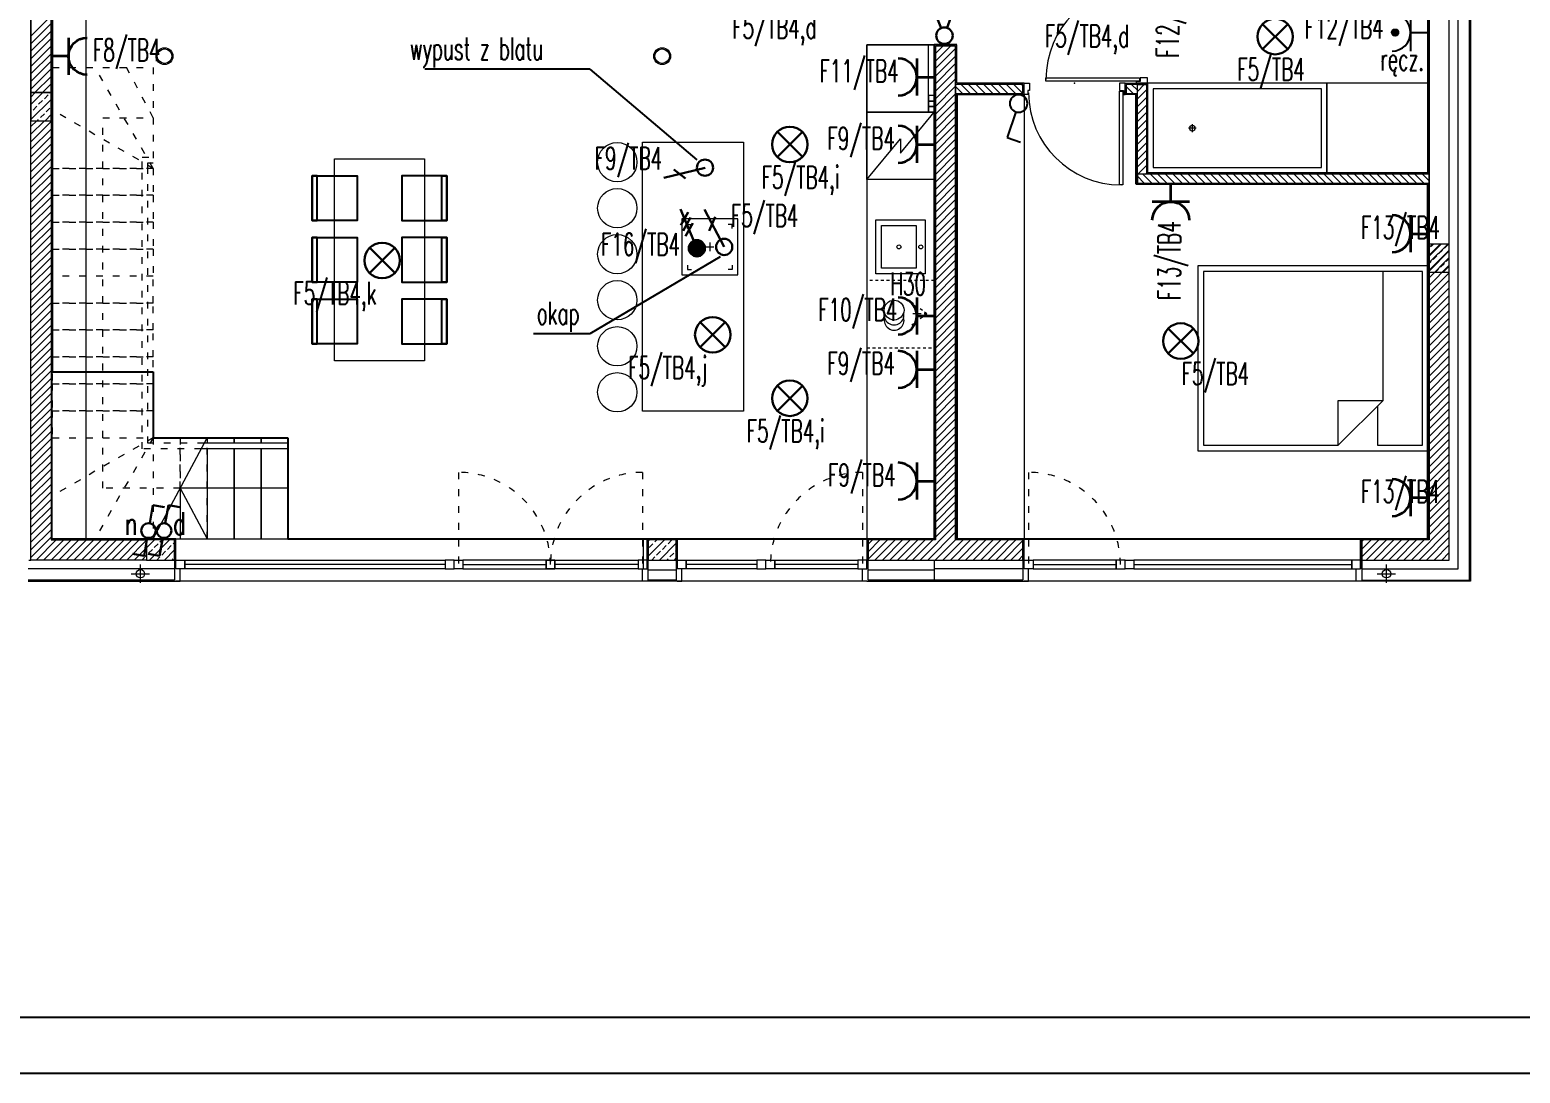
# Model space of a CAD drawing. Header units: millimetres. Extents: x 1780 to 154263, y -7240 to 17216.
# Drawn here: x 120252 to 121580, y 2437 to 3367 of the extents above; entities that cross this region are included whole.
import ezdxf

# ---------------------------------------------------------------- set-up
doc = ezdxf.new("R2010")
doc.units = ezdxf.units.MM
doc.linetypes.add('0.5_0.5', pattern=[1, 0.5, -0.5])
doc.linetypes.add('ACAD_ISO03W100', pattern=[30, 12, -18])
for name, color, linetype, lineweight in [('2d_SX_aranżacja drukowana', 200, 'Continuous', 5), ('2d_SX_aranżacja niedrukowana', 191, 'Continuous', 5), ('2d_SX_gruba przekroje', 90, 'Continuous', 20), ('2d_SX_instalacje - kanalizacja opadowa', 130, 'Continuous', 5), ('2d_SX_oznaczenia', 40, 'Continuous', 0), ('2d_SX_stolarka drzwiowa', 211, 'Continuous', 5), ('2d_SX_stolarka okienna', 5, 'Continuous', 5), ('2d_SX_stolarka okznaczenia', 251, 'Continuous', 5), ('2d_SX_szraf', 251, 'Continuous', 0), ('2d_SX_warstwy', 181, 'Continuous', 9), ('2d_SX_widok', 10, 'Continuous', 9)]:
    doc.layers.add(name, color=color, linetype=linetype, lineweight=lineweight)
doc.layers.add('2d_SX_powierzchnia', color=251, linetype='Continuous', plot=False)
for name, color, linetype in [('2d_SX_rewizja 18 września', 210, 'Continuous'), ('60 instalacje elektryka', 10, 'Continuous'), ('BA-widok', 1, 'Continuous')]:
    doc.layers.add(name, color=color, linetype=linetype)
doc.styles.add('OPIS', font='simplex.shx', dxfattribs={"width": 0.7, "height": 4})
doc.linetypes.add('ZIGZAG', pattern='A,0.00254,-5.08,[131,ltypeshp.shx,S=5.08,R=0,X=-5.08,Y=0],-10.16,[131,ltypeshp.shx,S=5.08,R=180,X=5.08,Y=0],-5.08', length=20.32254)

# ---------------------------------------------------------------- blocks, each defined once
blk = doc.blocks.new('PDKLD B1')
at = {"layer": '2d_SX_szraf'}
h = blk.add_hatch(dxfattribs=at)
h.set_pattern_fill('ANSI31', color=8, scale=1.5, angle=90, style=0)
h.set_pattern_definition([(135, (119705.319, -26279.7644), (-3.367596, -3.367596), [])])
h.paths.add_polyline_path([(113503.7, -12986.5), (113503.7, -12978.5), (113443.7, -12978.5), (113443.7, -12986.5)])
h = blk.add_hatch(dxfattribs=at)
h.set_pattern_fill('ANSI31', color=8, scale=1.5, angle=90, style=0)
h.set_pattern_definition([(135, (119857.319, -26279.7644), (-3.367596, -3.367596), [])])
h.paths.add_polyline_path([(113605.7, -12986.5), (113605.7, -12978.5), (113595.7, -12978.5), (113595.7, -12986.5)])
h = blk.add_hatch(dxfattribs=at)
h.set_pattern_fill('ANSI31', color=8, scale=1.5, angle=360, style=0)
h.set_pattern_definition([(45, (4094.675, -11066.748), (-3.36759605, 3.36759605), [])])
h.paths.add_polyline_path([(113605.7, -12978.5), (113613.7, -12978.5), (113613.7, -13058.5), (113605.7, -13058.5)])
h = blk.add_hatch(dxfattribs=at)
h.set_pattern_fill('ANSI31', color=8, scale=1.5, angle=90, style=0)
h.set_pattern_definition([(135, (119867.319, -26359.7644), (-3.367596, -3.367596), [])])
h.paths.add_polyline_path([(113865.7, -13066.5), (113865.7, -13058.5), (113605.7, -13058.5), (113605.7, -13066.5)])
at = {"color": 8}
for points in [[(112870.3, -13059.8), (112910.3, -13059.8), (112910.3, -13099.8), (112870.3, -13099.8)], [(112870.3, -13099.8), (112874.7, -13099.8), (112874.7, -13059.8), (112870.3, -13059.8), (112870.3, -13059.8)], [(112990.3, -13059.8), (112950.3, -13059.8), (112950.3, -13099.8), (112990.3, -13099.8)], [(112990.3, -13099.8), (112985.8, -13099.8), (112985.8, -13059.8), (112990.3, -13059.8), (112990.3, -13059.8)], [(112870.3, -13114.8), (112910.3, -13114.8), (112910.3, -13154.8), (112870.3, -13154.8)], [(112870.3, -13154.8), (112874.7, -13154.8), (112874.7, -13114.8), (112870.3, -13114.8), (112870.3, -13114.8)], [(112990.3, -13114.8), (112950.3, -13114.8), (112950.3, -13154.8), (112990.3, -13154.8)], [(112990.3, -13154.8), (112985.8, -13154.8), (112985.8, -13114.8), (112990.3, -13114.8), (112990.3, -13114.8)], [(112870.3, -13169.8), (112910.3, -13169.8), (112910.3, -13209.8), (112870.3, -13209.8)], [(112870.3, -13209.8), (112874.7, -13209.8), (112874.7, -13169.8), (112870.3, -13169.8), (112870.3, -13169.8)], [(112990.3, -13169.8), (112950.3, -13169.8), (112950.3, -13209.8), (112990.3, -13209.8)], [(112990.3, -13209.8), (112985.8, -13209.8), (112985.8, -13169.8), (112990.3, -13169.8), (112990.3, -13169.8)]]:
    blk.add_lwpolyline(points, close=True, dxfattribs=at)
at = {"layer": '2d_SX_aranżacja drukowana', "color": 8}
for p, q in [((113424.7, -12943.3), (113364.7, -12943.3)), ((113364.7, -12943.3), (113364.7, -13383.3)), ((113424.7, -13383.3), (113424.7, -12943.3)), ((113864.7, -12977.5), (113774.7, -12977.5)), ((113774.7, -12977.5), (113774.7, -13057.5)), ((113864.7, -13057.5), (113864.7, -12977.5)), ((113164.7, -13269.8), (113164.7, -13029.8)), ((113164.7, -13029.8), (113254.7, -13029.8)), ((113254.7, -13029.8), (113254.7, -13269.8)), ((113774.7, -13057.5), (113864.7, -13057.5)), ((113254.7, -13269.8), (113164.7, -13269.8)), ((113364.7, -13383.3), (113424.7, -13383.3))]:
    blk.add_line(p, q, dxfattribs=at)
at = {"layer": '2d_SX_aranżacja drukowana', "color": 8, "ltscale": 5}
for points in [[(113364.7, -13003.3), (113364.7, -12943.3), (113424.7, -12943.3), (113424.7, -13003.3)], [(113424.7, -12993.3), (113424.7, -12988.3), (113419.7, -12988.3), (113419.7, -12993.3)], [(113424.7, -12998.3), (113424.7, -12993.3), (113419.7, -12993.3), (113419.7, -12998.3)], [(113424.7, -13003.3), (113424.7, -12998.3), (113419.7, -12998.3), (113419.7, -13003.3)]]:
    blk.add_lwpolyline(points, close=True, dxfattribs=at)
blk.add_lwpolyline([(113424.7, -13003.3), (113419.7, -13003.3), (113419.7, -12943.3)], dxfattribs=at)
at = {"layer": '2d_SX_aranżacja drukowana', "color": 8}
for points in [[(113614.7, -12977.5), (113614.7, -13057.5), (113774.7, -13057.5), (113774.7, -12977.5)], [(113619.7, -12982.5), (113619.7, -13052.5), (113769.7, -13052.5), (113769.7, -12982.5)], [(113364.7, -13003.3), (113424.7, -13003.3), (113424.7, -13063.3), (113364.7, -13063.3)], [(113249.7, -13098.3), (113199.7, -13098.3), (113199.7, -13148.3), (113249.7, -13148.3)], [(113372.7, -13147.3), (113372.7, -13099.3), (113416.7, -13099.3), (113416.7, -13147.3)], [(113377.7, -13142.3), (113377.7, -13104.3), (113408.7, -13104.3), (113408.7, -13142.3)]]:
    blk.add_lwpolyline(points, close=True, dxfattribs=at)
for points in [[(113364.7, -13063.3), (113394.7, -13026.9), (113394.7, -13039.7), (113424.7, -13003.3)], [(113654.7, -13021), (113654.7, -13014)], [(113658.2, -13017.5), (113651.2, -13017.5)], [(113204.7, -13107), (113204.7, -13103.3), (113208.4, -13103.3)], [(113244.7, -13107), (113244.7, -13103.3), (113241, -13103.3)], [(113224.7, -13119.5), (113224.7, -13123.3), (113228.4, -13123.3)], [(113221, -13123.3), (113224.7, -13123.3), (113224.7, -13127)], [(113204.7, -13139.5), (113204.7, -13143.3), (113208.4, -13143.3)], [(113244.7, -13139.5), (113244.7, -13143.3), (113241, -13143.3)]]:
    blk.add_lwpolyline(points, dxfattribs=at)
at = {"layer": '2d_SX_aranżacja drukowana', "color": 8, "linetype": '0.5_0.5', "ltscale": 5}
blk.add_lwpolyline([(113424.7, -13213.3), (113424.7, -13153.3), (113364.7, -13153.3), (113364.7, -13213.3)], close=True, dxfattribs=at)
for points in [[(113418.1, -13182.9), (113404.6, -13172.8)], [(113418.1, -13182.9), (113403.2, -13182.9)], [(113418.1, -13182.9), (113404.6, -13193.1)]]:
    blk.add_lwpolyline(points, dxfattribs=at)
at = {"layer": '2d_SX_aranżacja drukowana', "color": 8}
for centre, radius in [((113654.7, -13017.5), 2.5), ((113393.2, -13123.3), 1.75), ((113412.7, -13123.3), 1.75), ((113388.9, -13179.6), 8.84)]:
    blk.add_circle(centre, radius, dxfattribs=at)
for centre, start, end in [((113388.9, -13183.9), 166.0444, 13.9556), ((113388.9, -13188.6), 164.4546, 15.5454)]:
    blk.add_arc(centre, 8.84, start, end, dxfattribs=at)
at = {"layer": '2d_SX_aranżacja niedrukowana', "color": 8}
for p, q in [((112668.7, -12633.3), (112668.7, -13383.3)), ((113444.7, -12987.5), (113504.7, -12987.5)), ((113444.7, -13383.3), (113444.7, -12987.5)), ((113504.7, -12987.5), (113504.7, -13383.3)), ((112890.3, -13224.8), (112890.3, -13044.8)), ((112890.3, -13044.8), (112970.3, -13044.8)), ((112970.3, -13044.8), (112970.3, -13224.8)), ((112970.3, -13224.8), (112890.3, -13224.8)), ((113504.7, -13383.3), (113444.7, -13383.3))]:
    blk.add_line(p, q, dxfattribs=at)
at = {"layer": '2d_SX_aranżacja niedrukowana', "color": 8, "linetype": 'ACAD_ISO03W100', "ltscale": 0.5}
for p, q in [((113164.7, -13029.8), (113194.7, -13029.8)), ((113164.7, -13269.8), (113164.7, -13029.8)), ((113194.7, -13269.8), (113164.7, -13269.8))]:
    blk.add_line(p, q, dxfattribs=at)
at = {"layer": '2d_SX_aranżacja niedrukowana', "color": 8}
blk.add_lwpolyline([(113659.7, -13140.1), (113659.7, -13305.1), (113864.7, -13305.1), (113864.7, -13140.1)], close=True, dxfattribs=at)
for points in [[(113824.7, -13145.1), (113664.7, -13145.1), (113664.7, -13300.1), (113784.7, -13300.1)], [(113819.7, -13265.1), (113819.7, -13300.1), (113859.7, -13300.1), (113859.7, -13145.1), (113824.7, -13145.1)], [(113824.7, -13260.1), (113824.7, -13145.1)], [(113784.7, -13300.1), (113824.7, -13260.1)], [(113784.7, -13300.1), (113784.7, -13260.1), (113824.7, -13260.1)]]:
    blk.add_lwpolyline(points, dxfattribs=at)
for centre in [(113142.2, -13047.8), (113142.2, -13088.8), (113142.2, -13088.8), (113142.2, -13129.8), (113142.2, -13170.8), (113142.2, -13211.8), (113142.2, -13252.8)]:
    blk.add_circle(centre, 17.5, dxfattribs=at)
at = {"layer": '2d_SX_gruba przekroje', "color": 8}
for p, q in [((113902.7, -12575.3), (113902.7, -13421.3)), ((112638.7, -13383.3), (112638.7, -12632.3)), ((113864.7, -13057.5), (113864.7, -12843.3)), ((113444.7, -12943.3), (113424.7, -12943.3)), ((113424.7, -12943.3), (113424.7, -13383.3)), ((113444.7, -12977.5), (113444.7, -12943.3)), ((113504.7, -12977.5), (113444.7, -12977.5)), ((113444.7, -12987.5), (113504.7, -12987.5)), ((113444.7, -13383.3), (113444.7, -12987.5)), ((113504.7, -12987.5), (113504.7, -12977.5)), ((113594.7, -12987.5), (113594.7, -12977.5)), ((113594.7, -12977.5), (113604.7, -12977.5)), ((113604.7, -12987.5), (113594.7, -12987.5)), ((113614.7, -12977.5), (113604.7, -12977.5)), ((113604.7, -12987.5), (113604.7, -13057.5)), ((113614.7, -13057.5), (113614.7, -12977.5)), ((113604.7, -13057.5), (113604.7, -13067.5)), ((113604.7, -13067.5), (113864.7, -13067.5)), ((113864.7, -13057.5), (113614.7, -13057.5)), ((113864.7, -13383.3), (113864.7, -13067.5)), ((112748.7, -13383.3), (112638.7, -13383.3)), ((112748.7, -13383.3), (112748.7, -13383.3)), ((113168.7, -13410.3), (113168.7, -13383.3)), ((113168.7, -13383.3), (113195.7, -13383.3)), ((113195.7, -13383.3), (113195.7, -13410.3)), ((113424.7, -13383.3), (113364.7, -13383.3)), ((113364.7, -13383.3), (113364.7, -13383.3)), ((113504.7, -13383.3), (113444.7, -13383.3)), ((113504.7, -13383.3), (113504.7, -13383.3)), ((113804.7, -13410.3), (113804.7, -13383.3)), ((113804.7, -13383.3), (113864.7, -13383.3)), ((112752.7, -13410.3), (112748.7, -13410.3)), ((112752.7, -13421.3), (112752.7, -13410.3)), ((113164.7, -13421.3), (113164.7, -13410.3)), ((113164.7, -13410.3), (113168.7, -13410.3)), ((113199.7, -13410.3), (113195.7, -13410.3)), ((113199.7, -13421.3), (113199.7, -13410.3)), ((113360.7, -13421.3), (113360.7, -13410.3)), ((113360.7, -13410.3), (113364.7, -13410.3)), ((113508.7, -13410.3), (113504.7, -13410.3)), ((113508.7, -13421.3), (113508.7, -13410.3)), ((113800.7, -13421.3), (113800.7, -13410.3)), ((113800.7, -13410.3), (113804.7, -13410.3)), ((112617.2, -13421.3), (112748.7, -13421.3)), ((112748.7, -13421.3), (112752.7, -13421.3)), ((113168.7, -13421.3), (113164.7, -13421.3)), ((113195.7, -13421.3), (113168.7, -13421.3)), ((113195.7, -13421.3), (113199.7, -13421.3)), ((113364.7, -13421.3), (113360.7, -13421.3)), ((113364.7, -13421.3), (113504.7, -13421.3)), ((113504.7, -13421.3), (113508.7, -13421.3)), ((113804.7, -13421.3), (113800.7, -13421.3)), ((113902.7, -13421.3), (113804.7, -13421.3))]:
    blk.add_line(p, q, dxfattribs=at)
for centre, radius in [((112738.7, -12953.3), 7.5), ((112738.7, -12953.3), 6.5), ((113182.2, -12953.3), 7.5), ((113182.2, -12953.3), 6.5)]:
    blk.add_circle(centre, radius, dxfattribs=at)
at = {"layer": '2d_SX_instalacje - kanalizacja opadowa', "color": 8}
for points in [[(112709, -13414.5), (112725.3, -13414.5)], [(112717.2, -13422.7), (112717.2, -13406.3)], [(113819.5, -13414.5), (113835.8, -13414.5)], [(113819.5, -13414.5), (113835.8, -13414.5)], [(113827.7, -13422.7), (113827.7, -13406.3)], [(113827.7, -13422.7), (113827.7, -13406.3)]]:
    blk.add_lwpolyline(points, dxfattribs=at)
for centre in [(112717.2, -13414.5), (113827.7, -13414.5), (113827.7, -13414.5)]:
    blk.add_circle(centre, 3.75, dxfattribs=at)
at = {"layer": '2d_SX_oznaczenia', "color": 8, "linetype": 'ACAD_ISO03W100', "ltscale": 0.5}
for p, q in [((112728.7, -13008.3), (112704.8, -12963.3)), ((112683.7, -13338.3), (112683.7, -13008.3)), ((112683.7, -13008.3), (112728.7, -13008.3)), ((112752.7, -13338.3), (112683.7, -13338.3))]:
    blk.add_line(p, q, dxfattribs=at)
at = {"layer": '2d_SX_oznaczenia', "color": 8, "ltscale": 0.5}
for p, q in [((112728.7, -13383.3), (112776.7, -13293.3)), ((112848.7, -13338.3), (112752.7, -13338.3)), ((112752.7, -13338.3), (112776.7, -13383.3))]:
    blk.add_line(p, q, dxfattribs=at)
at = {"layer": '2d_SX_powierzchnia', "color": 8}
for p, q in [((112638.7, -12633.3), (112638.7, -13234.6)), ((113864.7, -12843.3), (113864.7, -13057.5)), ((113444.7, -12943.3), (113424.7, -12943.3)), ((113444.7, -12987.5), (113444.7, -13383.3)), ((113604.7, -13067.5), (113604.7, -12987.5)), ((113864.7, -13067.5), (113604.7, -13067.5)), ((113864.7, -13057.5), (113614.7, -13057.5)), ((113864.7, -13383.3), (113864.7, -13067.5)), ((112638.7, -13234.6), (112728.7, -13234.6)), ((112728.7, -13234.6), (112728.7, -13293.3)), ((112728.7, -13293.3), (112848.7, -13293.3)), ((112848.7, -13293.3), (112848.7, -13383.3)), ((112848.7, -13383.3), (113424.7, -13383.3)), ((113444.7, -13383.3), (113864.7, -13383.3))]:
    blk.add_line(p, q, dxfattribs=at)
at = {"layer": '2d_SX_stolarka drzwiowa', "color": 8}
for points in [[(113607.7, -12975.5), (113524.2, -12975.5), (113524.2, -12972.5), (113607.7, -12972.5)], [(113592.7, -12984.5), (113592.7, -13068), (113589.7, -13068), (113589.7, -12984.5)]]:
    blk.add_lwpolyline(points, close=True, dxfattribs=at)
for points in [[(113608.2, -12972.5), (113608.2, -12976), (113604.7, -12976), (113604.7, -12977.5), (113614.7, -12977.5), (113614.7, -12972.5), (113608.2, -12972.5)], [(113508.2, -12987.5), (113504.7, -12987.5), (113504.7, -12977.5), (113509.7, -12977.5), (113509.7, -12984), (113508.2, -12984), (113508.2, -12987.5)], [(113589.7, -12984), (113593.2, -12984), (113593.2, -12987.5), (113594.7, -12987.5), (113594.7, -12977.5), (113589.7, -12977.5), (113589.7, -12984)]]:
    blk.add_lwpolyline(points, dxfattribs=at)
at = {"layer": '2d_SX_stolarka okienna', "color": 8, "linetype": 'ACAD_ISO03W100', "ltscale": 0.5}
for p, q in [((113000.7, -13324.3), (113000.7, -13406.3)), ((113164.7, -13324.3), (113164.7, -13406.3)), ((113360.7, -13324.3), (113360.7, -13406.3)), ((113508.7, -13324.3), (113508.7, -13406.3))]:
    blk.add_line(p, q, dxfattribs=at)
at = {"layer": '2d_SX_stolarka okienna', "color": 8}
for points in [[(112748.7, -13402.3), (112756.7, -13402.3), (112756.7, -13410.3), (112748.7, -13410.3), (112748.7, -13402.3)], [(112988.7, -13402.3), (112988.7, -13410.3), (112756.7, -13410.3), (112756.7, -13402.3)], [(112996.7, -13402.3), (112988.7, -13402.3), (112988.7, -13410.3), (112996.7, -13410.3), (112996.7, -13402.3)], [(112996.7, -13402.3), (113004.7, -13402.3), (113004.7, -13410.3), (112996.7, -13410.3), (112996.7, -13402.3)], [(113004.7, -13402.3), (113004.7, -13410.3), (113078.7, -13410.3), (113078.7, -13402.3)], [(113086.7, -13402.3), (113078.7, -13402.3), (113078.7, -13410.3), (113086.7, -13410.3), (113086.7, -13402.3)], [(113078.7, -13402.3), (113086.7, -13402.3), (113086.7, -13410.3), (113078.7, -13410.3), (113078.7, -13402.3)], [(113160.7, -13402.3), (113160.7, -13410.3), (113086.7, -13410.3), (113086.7, -13402.3)], [(113168.7, -13402.3), (113160.7, -13402.3), (113160.7, -13410.3), (113168.7, -13410.3), (113168.7, -13402.3)], [(113195.7, -13402.3), (113203.7, -13402.3), (113203.7, -13410.3), (113195.7, -13410.3), (113195.7, -13402.3)], [(113266.7, -13402.3), (113266.7, -13410.3), (113203.7, -13410.3), (113203.7, -13402.3)], [(113274.7, -13402.3), (113266.7, -13402.3), (113266.7, -13410.3), (113274.7, -13410.3), (113274.7, -13402.3)], [(113274.7, -13402.3), (113282.7, -13402.3), (113282.7, -13410.3), (113274.7, -13410.3), (113274.7, -13402.3)], [(113356.7, -13402.3), (113356.7, -13410.3), (113282.7, -13410.3), (113282.7, -13402.3)], [(113364.7, -13402.3), (113356.7, -13402.3), (113356.7, -13410.3), (113364.7, -13410.3), (113364.7, -13402.3)], [(113504.7, -13402.3), (113512.7, -13402.3), (113512.7, -13410.3), (113504.7, -13410.3), (113504.7, -13402.3)], [(113512.7, -13402.3), (113512.7, -13410.3), (113586.7, -13410.3), (113586.7, -13402.3)], [(113594.7, -13402.3), (113586.7, -13402.3), (113586.7, -13410.3), (113594.7, -13410.3), (113594.7, -13402.3)], [(113594.7, -13402.3), (113602.7, -13402.3), (113602.7, -13410.3), (113594.7, -13410.3), (113594.7, -13402.3)], [(113602.7, -13402.3), (113602.7, -13410.3), (113796.7, -13410.3), (113796.7, -13402.3)], [(113804.7, -13402.3), (113796.7, -13402.3), (113796.7, -13410.3), (113804.7, -13410.3), (113804.7, -13402.3)]]:
    blk.add_lwpolyline(points, close=True, dxfattribs=at)
for points in [[(112988.7, -13406.3), (112756.7, -13406.3)], [(113004.7, -13406.3), (113078.7, -13406.3)], [(113160.7, -13406.3), (113086.7, -13406.3)], [(113266.7, -13406.3), (113203.7, -13406.3)], [(113356.7, -13406.3), (113282.7, -13406.3)], [(113512.7, -13406.3), (113586.7, -13406.3)], [(113602.7, -13406.3), (113796.7, -13406.3)]]:
    blk.add_lwpolyline(points, dxfattribs=at)
at = {"layer": '2d_SX_stolarka okienna', "color": 8, "linetype": 'ACAD_ISO03W100', "ltscale": 0.5}
for centre, start, end in [((113000.5, -13406.3), 0.0486, 89.8832), ((113164.8, -13406.3), 90.1168, 179.9514), ((113360.8, -13406.3), 90.1168, 179.9514), ((113508.5, -13406.3), 0.0486, 89.8832)]:
    blk.add_arc(centre, 82.1, start, end, dxfattribs=at)
at = {"layer": '2d_SX_stolarka okznaczenia', "color": 8}
for centre, start, end in [((113606.6, -12974), 90.2975, 180.0508), ((113591.1, -12985.6), 180.2975, 270.0508)]:
    blk.add_arc(centre, 82.4, start, end, dxfattribs=at)
blk.add_point((113549.7, -12977.5), dxfattribs=at)
at = {"layer": '2d_SX_szraf', "color": 8, "linetype": 'ZIGZAG'}
for p, q in [((113891.7, -13410.3), (113891.7, -12586.3)), ((112619.7, -13410.3), (112617.2, -13410.3)), ((112747.7, -13410.3), (112619.7, -13410.3)), ((113194.7, -13411.3), (113169.7, -13411.3)), ((113424.7, -13411.3), (113365.7, -13411.3)), ((113503.7, -13410.3), (113424.7, -13410.3)), ((113805.7, -13410.3), (113883.7, -13410.3)), ((113883.7, -13410.3), (113891.7, -13410.3))]:
    blk.add_line(p, q, dxfattribs=at)
at = {"layer": '2d_SX_szraf', "color": 8, "linetype": 'Continuous'}
for p, q in [((112619.7, -12935.4), (112637.7, -12917.4)), ((112619.7, -12942.2), (112637.7, -12924.2)), ((112619.7, -12948.9), (112637.7, -12930.9)), ((112619.7, -12955.6), (112637.7, -12937.6)), ((112619.7, -12962.4), (112637.7, -12944.4)), ((113425.7, -12951), (113432.4, -12944.3)), ((113425.7, -12957.7), (113439.1, -12944.3)), ((113425.7, -12964.4), (113443.7, -12946.4)), ((112619.7, -12969.1), (112637.7, -12951.1)), ((112619.7, -12975.9), (112637.7, -12957.9)), ((113425.7, -12971.2), (113443.7, -12953.2)), ((113425.7, -12977.9), (113443.7, -12959.9)), ((112619.7, -12982.6), (112637.7, -12964.6)), ((112623.2, -12985.8), (112637.7, -12971.3)), ((113425.7, -12984.6), (113443.7, -12966.6)), ((113425.7, -12991.4), (113443.7, -12973.4)), ((112619.7, -12996.3), (112630.3, -12985.8)), ((112619.8, -12989.5), (112623.1, -12986.1)), ((112630, -12985.8), (112637.7, -12978.1)), ((112631.6, -12991.2), (112634.9, -12987.8)), ((112636.6, -12986.1), (112637, -12985.8)), ((112636.7, -12985.8), (112637.7, -12984.8)), ((113425.7, -12998.1), (113443.7, -12980.1)), ((113425.7, -13004.9), (113443.7, -12986.9)), ((112619.7, -13009.8), (112637.7, -12991.8)), ((112619.7, -13003.1), (112619.8, -13003)), ((112621.5, -13001.3), (112624.8, -12997.9)), ((112626.5, -12996.2), (112629.9, -12992.9)), ((112633.2, -13003), (112636.6, -12999.6)), ((113425.7, -13011.6), (113443.7, -12993.6)), ((113425.7, -13018.3), (113443.7, -13000.3)), ((112619.7, -13016.1), (112625, -13010.8)), ((112619.7, -13022.8), (112631.8, -13010.8)), ((112619.7, -13029.6), (112637.7, -13011.6)), ((112625.5, -13010.8), (112626.5, -13009.7)), ((112628.2, -13008), (112631.6, -13004.7)), ((112632.2, -13010.8), (112637.7, -13005.3)), ((113425.7, -13025.1), (113443.7, -13007.1)), ((113425.7, -13031.8), (113443.7, -13013.8)), ((112619.7, -13036.3), (112637.7, -13018.3)), ((112619.7, -13043), (112637.7, -13025)), ((113425.7, -13038.5), (113443.7, -13020.5)), ((113425.7, -13045.3), (113443.7, -13027.3)), ((112619.7, -13049.8), (112637.7, -13031.8)), ((112619.7, -13056.5), (112637.7, -13038.5)), ((113425.7, -13052), (113443.7, -13034)), ((113425.7, -13058.7), (113443.7, -13040.7)), ((112619.7, -13063.2), (112637.7, -13045.2)), ((112619.7, -13070), (112637.7, -13052)), ((113425.7, -13065.5), (113443.7, -13047.5)), ((113425.7, -13072.2), (113443.7, -13054.2)), ((112619.7, -13076.7), (112637.7, -13058.7)), ((112619.7, -13083.5), (112637.7, -13065.5)), ((113425.7, -13078.9), (113443.7, -13060.9)), ((113425.7, -13085.7), (113443.7, -13067.7)), ((112619.7, -13090.2), (112637.7, -13072.2)), ((112619.7, -13096.9), (112637.7, -13078.9)), ((113425.7, -13092.4), (113443.7, -13074.4)), ((113425.7, -13099.1), (113443.7, -13081.1)), ((112619.7, -13103.7), (112637.7, -13085.7)), ((112619.7, -13110.4), (112637.7, -13092.4)), ((113425.7, -13105.9), (113443.7, -13087.9)), ((113425.7, -13112.6), (113443.7, -13094.6)), ((112619.7, -13117.1), (112637.7, -13099.1)), ((112619.7, -13123.9), (112637.7, -13105.9)), ((113425.7, -13119.4), (113443.7, -13101.4)), ((113425.7, -13126.1), (113443.7, -13108.1)), ((112619.7, -13130.6), (112637.7, -13112.6)), ((112619.7, -13137.3), (112637.7, -13119.3)), ((113425.7, -13132.8), (113443.7, -13114.8)), ((113425.7, -13139.6), (113443.7, -13121.6)), ((113865.7, -13131.4), (113876.3, -13120.8)), ((113865.7, -13123.9), (113868.8, -13120.8)), ((113865.7, -13130.6), (113875.5, -13120.8)), ((113865.7, -13137.3), (113882.3, -13120.8)), ((113867.5, -13122.8), (113869.5, -13120.8)), ((113879.3, -13124.5), (113882.6, -13121.1)), ((112619.7, -13144.1), (112637.7, -13126.1)), ((112619.7, -13150.8), (112637.7, -13132.8)), ((113425.7, -13146.3), (113443.7, -13128.3)), ((113425.7, -13153), (113443.7, -13135)), ((113865.7, -13124.6), (113865.8, -13124.5)), ((113865.7, -13144.1), (113883.7, -13126.1)), ((113865.7, -13144.8), (113883.7, -13126.8)), ((113865.7, -13150.8), (113883.7, -13132.8)), ((113869.2, -13134.6), (113872.5, -13131.2)), ((113874.2, -13129.6), (113877.6, -13126.2)), ((113880.9, -13136.3), (113883.7, -13133.6)), ((112619.7, -13157.5), (112637.7, -13139.5)), ((112619.7, -13164.3), (112637.7, -13146.3)), ((113425.7, -13159.8), (113443.7, -13141.8)), ((113425.7, -13166.5), (113443.7, -13148.5)), ((113865.7, -13138.1), (113867.5, -13136.3)), ((113865.7, -13157.6), (113883.7, -13139.6)), ((113865.7, -13164.3), (113883.7, -13146.3)), ((113871.5, -13145.8), (113874.2, -13143)), ((113875.9, -13141.3), (113879.3, -13138)), ((113878.2, -13145.8), (113883.7, -13140.3)), ((112619.7, -13171), (112637.7, -13153)), ((112619.7, -13177.7), (112637.7, -13159.7)), ((113425.7, -13173.2), (113443.7, -13155.2)), ((113425.7, -13180), (113443.7, -13162)), ((113865.7, -13171), (113883.7, -13153)), ((113865.7, -13177.8), (113883.7, -13159.8)), ((112619.7, -13184.5), (112637.7, -13166.5)), ((112619.7, -13191.2), (112637.7, -13173.2)), ((113425.7, -13186.7), (113443.7, -13168.7)), ((113425.7, -13193.4), (113443.7, -13175.4)), ((113865.7, -13184.5), (113883.7, -13166.5)), ((113865.7, -13191.2), (113883.7, -13173.2)), ((112619.7, -13198), (112637.7, -13180)), ((112619.7, -13204.7), (112637.7, -13186.7)), ((113425.7, -13200.2), (113443.7, -13182.2)), ((113425.7, -13206.9), (113443.7, -13188.9)), ((113865.7, -13198), (113883.7, -13180)), ((113865.7, -13204.7), (113883.7, -13186.7)), ((112619.7, -13211.4), (112637.7, -13193.4)), ((112619.7, -13218.2), (112637.7, -13200.2)), ((113425.7, -13213.6), (113443.7, -13195.6)), ((113425.7, -13220.4), (113443.7, -13202.4)), ((113865.7, -13211.4), (113883.7, -13193.4)), ((113865.7, -13218.2), (113883.7, -13200.2)), ((112619.7, -13224.9), (112637.7, -13206.9)), ((112619.7, -13231.6), (112637.7, -13213.6)), ((113425.7, -13227.1), (113443.7, -13209.1)), ((113865.7, -13224.9), (113883.7, -13206.9)), ((113865.7, -13231.6), (113883.7, -13213.6)), ((112619.7, -13238.4), (112637.7, -13220.4)), ((112619.7, -13245.1), (112637.7, -13227.1)), ((113425.7, -13233.9), (113443.7, -13215.9)), ((113425.7, -13240.6), (113443.7, -13222.6)), ((113865.7, -13238.4), (113883.7, -13220.4)), ((113865.7, -13245.1), (113883.7, -13227.1)), ((112619.7, -13251.8), (112637.7, -13233.8)), ((112619.7, -13258.6), (112637.7, -13240.6)), ((113425.7, -13247.3), (113443.7, -13229.3)), ((113425.7, -13254.1), (113443.7, -13236.1)), ((113865.7, -13251.8), (113883.7, -13233.8)), ((113865.7, -13258.6), (113883.7, -13240.6)), ((112619.7, -13265.3), (112637.7, -13247.3)), ((112619.7, -13272), (112637.7, -13254)), ((113425.7, -13260.8), (113443.7, -13242.8)), ((113425.7, -13267.5), (113443.7, -13249.5)), ((113865.7, -13265.3), (113883.7, -13247.3)), ((113865.7, -13272), (113883.7, -13254)), ((112619.7, -13278.8), (112637.7, -13260.8)), ((112619.7, -13285.5), (112637.7, -13267.5)), ((113425.7, -13274.3), (113443.7, -13256.3)), ((113425.7, -13281), (113443.7, -13263)), ((113865.7, -13278.8), (113883.7, -13260.8)), ((113865.7, -13285.5), (113883.7, -13267.5)), ((112619.7, -13292.2), (112637.7, -13274.2)), ((112619.7, -13299), (112637.7, -13281)), ((113425.7, -13287.7), (113443.7, -13269.7)), ((113425.7, -13294.5), (113443.7, -13276.5)), ((113865.7, -13292.3), (113883.7, -13274.3)), ((113865.7, -13299), (113883.7, -13281)), ((112619.7, -13305.7), (112637.7, -13287.7)), ((112619.7, -13312.4), (112637.7, -13294.4)), ((113425.7, -13301.2), (113443.7, -13283.2)), ((113425.7, -13307.9), (113443.7, -13289.9)), ((113865.7, -13305.7), (113883.7, -13287.7)), ((113865.7, -13312.5), (113883.7, -13294.5)), ((112619.7, -13319.2), (112637.7, -13301.2)), ((112619.7, -13325.9), (112637.7, -13307.9)), ((113425.7, -13314.7), (113443.7, -13296.7)), ((113425.7, -13321.4), (113443.7, -13303.4)), ((113865.7, -13319.2), (113883.7, -13301.2)), ((113865.7, -13325.9), (113883.7, -13307.9)), ((112619.7, -13332.7), (112637.7, -13314.7)), ((112619.7, -13339.4), (112637.7, -13321.4)), ((113425.7, -13328.1), (113443.7, -13310.1)), ((113425.7, -13334.9), (113443.7, -13316.9)), ((113865.7, -13332.7), (113883.7, -13314.7)), ((113865.7, -13339.4), (113883.7, -13321.4)), ((112619.7, -13346.1), (112637.7, -13328.1)), ((112619.7, -13352.9), (112637.7, -13334.9)), ((113425.7, -13341.6), (113443.7, -13323.6)), ((113425.7, -13348.3), (113443.7, -13330.3)), ((113865.7, -13346.1), (113883.7, -13328.1)), ((113865.7, -13352.9), (113883.7, -13334.9)), ((112619.7, -13359.6), (112637.7, -13341.6)), ((112619.7, -13366.3), (112637.7, -13348.3)), ((113425.7, -13355.1), (113443.7, -13337.1)), ((113425.7, -13361.8), (113443.7, -13343.8)), ((113865.7, -13359.6), (113883.7, -13341.6)), ((113865.7, -13366.3), (113883.7, -13348.3)), ((112619.7, -13373.1), (112637.7, -13355.1)), ((112619.7, -13379.8), (112637.7, -13361.8)), ((113425.7, -13368.6), (113443.7, -13350.6)), ((113425.7, -13375.3), (113443.7, -13357.3)), ((113865.7, -13373.1), (113883.7, -13355.1)), ((113865.7, -13379.8), (113883.7, -13361.8)), ((112619.7, -13386.5), (112637.7, -13368.5)), ((113412.2, -13402.3), (113443.7, -13370.8)), ((113425.7, -13382), (113443.7, -13364)), ((113850, -13402.3), (113883.7, -13368.5)), ((112619.7, -13393.3), (112637.7, -13375.3)), ((112619.7, -13400), (112637.7, -13382)), ((112624.2, -13402.3), (112642.2, -13384.3)), ((112630.9, -13402.3), (112648.9, -13384.3)), ((112637.6, -13402.3), (112655.6, -13384.3)), ((112644.4, -13402.3), (112662.4, -13384.3)), ((112651.1, -13402.3), (112669.1, -13384.3)), ((112657.8, -13402.3), (112675.8, -13384.3)), ((112664.6, -13402.3), (112682.6, -13384.3)), ((112671.3, -13402.3), (112689.3, -13384.3)), ((112678, -13402.3), (112696, -13384.3)), ((112684.8, -13402.3), (112702.8, -13384.3)), ((112691.5, -13402.3), (112709.5, -13384.3)), ((112698.2, -13402.3), (112716.2, -13384.3)), ((112705, -13402.3), (112722.7, -13384.6)), ((112722.7, -13391.4), (112729.8, -13384.3)), ((112722.9, -13384.4), (112723, -13384.3)), ((112725.2, -13402.3), (112743.2, -13384.3)), ((112729.6, -13391.2), (112733, -13387.8)), ((112734.6, -13386.1), (112736.5, -13384.3)), ((112746.4, -13387.8), (112747.7, -13386.6)), ((113169.7, -13385.4), (113170.8, -13384.3)), ((113169.7, -13398.9), (113184.3, -13384.3)), ((113170.6, -13391.2), (113174, -13387.8)), ((113175.7, -13386.1), (113177.5, -13384.3)), ((113179.7, -13402.3), (113194.7, -13387.3)), ((113187.5, -13387.8), (113190.8, -13384.4)), ((113365.7, -13388.1), (113369.6, -13384.3)), ((113365.7, -13394.9), (113376.3, -13384.3)), ((113365.7, -13401.6), (113383, -13384.3)), ((113371.8, -13402.3), (113389.8, -13384.3)), ((113378.5, -13402.3), (113396.5, -13384.3)), ((113385.2, -13402.3), (113403.2, -13384.3)), ((113392, -13402.3), (113410, -13384.3)), ((113398.7, -13402.3), (113416.7, -13384.3)), ((113405.4, -13402.3), (113423.4, -13384.3)), ((113418.9, -13402.3), (113443.7, -13377.5)), ((113425.6, -13402.3), (113443.7, -13384.2)), ((113432.4, -13402.3), (113450.4, -13384.3)), ((113439.1, -13402.3), (113457.1, -13384.3)), ((113445.9, -13402.3), (113463.9, -13384.3)), ((113452.6, -13402.3), (113470.6, -13384.3)), ((113459.3, -13402.3), (113477.3, -13384.3)), ((113466.1, -13402.3), (113484.1, -13384.3)), ((113472.8, -13402.3), (113490.8, -13384.3)), ((113479.5, -13402.3), (113497.5, -13384.3)), ((113486.3, -13402.3), (113503.7, -13384.8)), ((113805.7, -13385.9), (113807.3, -13384.3)), ((113805.7, -13392.7), (113814.1, -13384.3)), ((113805.7, -13399.4), (113820.8, -13384.3)), ((113809.6, -13402.3), (113827.6, -13384.3)), ((113816.3, -13402.3), (113834.3, -13384.3)), ((113823, -13402.3), (113841, -13384.3)), ((113829.8, -13402.3), (113847.8, -13384.3)), ((113836.5, -13402.3), (113854.5, -13384.3)), ((113843.2, -13402.3), (113861.2, -13384.3)), ((113856.7, -13402.3), (113883.7, -13375.3)), ((113863.4, -13402.3), (113883.7, -13382)), ((112711.7, -13402.3), (112722.7, -13391.3)), ((112718.5, -13402.3), (112722.7, -13398)), ((112722.7, -13398.1), (112722.9, -13397.9)), ((112724.5, -13396.2), (112727.9, -13392.9)), ((112732, -13402.3), (112734.6, -13399.6)), ((112736.3, -13397.9), (112739.7, -13394.5)), ((112738.7, -13402.3), (112747.7, -13393.3)), ((112741.4, -13392.9), (112744.7, -13389.5)), ((112745.5, -13402.3), (112746.4, -13401.3)), ((113173, -13402.3), (113175.7, -13399.6)), ((113177.3, -13397.9), (113180.7, -13394.5)), ((113182.4, -13392.9), (113185.8, -13389.5)), ((113186.5, -13402.3), (113187.5, -13401.3)), ((113189.1, -13399.6), (113192.5, -13396.2)), ((113193.2, -13402.3), (113194.7, -13400.8)), ((113194.2, -13394.5), (113194.7, -13394.1)), ((113493, -13402.3), (113503.7, -13391.6)), ((113499.7, -13402.3), (113503.7, -13398.3)), ((113870.2, -13402.3), (113883.7, -13388.8)), ((113876.9, -13402.3), (113883.7, -13395.5)), ((113883.6, -13402.3), (113883.7, -13402.2))]:
    blk.add_line(p, q, dxfattribs=at)
at = {"layer": '2d_SX_warstwy', "color": 8}
for p, q in [((113901.7, -13420.3), (113901.7, -12576.3)), ((112619.7, -12594.3), (112619.7, -12985.8)), ((112619.7, -13402.3), (112619.7, -12594.3)), ((112619.7, -13402.3), (112619.7, -12594.3)), ((113883.7, -13402.3), (113883.7, -12594.3)), ((112637.7, -12985.8), (112637.7, -12612.3)), ((112637.7, -12612.3), (112637.7, -13384.3)), ((113865.7, -12612.3), (113865.7, -13384.3)), ((113425.7, -12944.3), (113425.7, -13384.3)), ((113443.7, -12944.3), (113425.7, -12944.3)), ((113443.7, -13384.3), (113443.7, -12944.3)), ((112619.7, -12985.8), (112637.7, -12985.8)), ((112637.7, -12985.8), (112619.7, -12985.8)), ((112619.7, -12985.8), (112619.7, -13010.8)), ((112637.7, -13010.8), (112637.7, -12985.8)), ((112619.7, -13010.8), (112637.7, -13010.8)), ((113883.7, -13120.8), (113865.7, -13120.8)), ((113865.7, -13120.8), (113865.7, -13145.8)), ((113883.7, -13145.8), (113883.7, -13120.8)), ((113865.7, -13145.8), (113883.7, -13145.8)), ((112637.7, -13384.3), (112722.7, -13384.3)), ((112747.7, -13384.3), (112722.7, -13384.3)), ((112722.7, -13384.3), (112722.7, -13402.3)), ((112722.7, -13384.3), (112722.7, -13402.3)), ((112747.7, -13402.3), (112747.7, -13384.3)), ((113194.7, -13384.3), (113169.7, -13384.3)), ((113169.7, -13384.3), (113169.7, -13402.3)), ((113194.7, -13402.3), (113194.7, -13384.3)), ((113425.7, -13384.3), (113365.7, -13384.3)), ((113365.7, -13384.3), (113365.7, -13402.3)), ((113503.7, -13384.3), (113443.7, -13384.3)), ((113503.7, -13402.3), (113503.7, -13384.3)), ((113865.7, -13384.3), (113805.7, -13384.3)), ((113805.7, -13384.3), (113805.7, -13402.3)), ((112617.7, -13402.3), (112619.7, -13402.3)), ((112722.7, -13402.3), (112619.7, -13402.3)), ((112722.7, -13402.3), (112747.7, -13402.3)), ((112747.7, -13402.3), (112747.7, -13420.3)), ((113169.7, -13402.3), (113194.7, -13402.3)), ((113169.7, -13420.3), (113169.7, -13402.3)), ((113169.7, -13402.3), (113194.7, -13402.3)), ((113194.7, -13402.3), (113194.7, -13420.3)), ((113365.7, -13418.3), (113365.7, -13402.3)), ((113365.7, -13402.3), (113503.7, -13402.3)), ((113365.7, -13402.3), (113503.7, -13402.3)), ((113424.7, -13402.3), (113424.7, -13420.3)), ((113503.7, -13402.3), (113503.7, -13420.3)), ((113805.7, -13402.3), (113805.7, -13420.3)), ((113805.7, -13402.3), (113883.7, -13402.3)), ((112619.7, -13420.3), (112617.2, -13420.3)), ((112747.7, -13420.3), (112619.7, -13420.3)), ((113194.7, -13420.3), (113169.7, -13420.3)), ((113365.7, -13420.3), (113365.7, -13418.3)), ((113424.7, -13420.3), (113365.7, -13420.3)), ((113503.7, -13420.3), (113424.7, -13420.3)), ((113805.7, -13420.3), (113883.7, -13420.3)), ((113883.7, -13420.3), (113901.7, -13420.3))]:
    blk.add_line(p, q, dxfattribs=at)
for points in [[(113503.7, -12986.5), (113503.7, -12978.5), (113443.7, -12978.5), (113443.7, -12986.5)], [(113605.7, -12986.5), (113605.7, -12978.5), (113595.7, -12978.5), (113595.7, -12986.5)], [(113605.7, -12978.5), (113613.7, -12978.5), (113613.7, -13058.5), (113605.7, -13058.5)], [(113865.7, -13066.5), (113865.7, -13058.5), (113605.7, -13058.5), (113605.7, -13066.5)]]:
    blk.add_lwpolyline(points, close=True, dxfattribs=at)
at = {"layer": '2d_SX_widok', "color": 8, "linetype": 'ACAD_ISO03W100', "ltscale": 0.5}
for p, q in [((112638.7, -13053.3), (112638.7, -12963.3)), ((112638.7, -12963.3), (112728.7, -12963.3)), ((112728.7, -13053.3), (112676.7, -12963.3)), ((112728.7, -12963.3), (112728.7, -13053.3)), ((112728.7, -13053.3), (112638.7, -13001.3)), ((112638.7, -13077.3), (112638.7, -13053.3)), ((112638.7, -13053.3), (112728.7, -13053.3)), ((112728.7, -13053.3), (112638.7, -13053.3)), ((112718.7, -13053.3), (112718.7, -13043.3)), ((112718.7, -13043.3), (112728.7, -13043.3)), ((112718.7, -13303.3), (112718.7, -13053.3)), ((112723.7, -13053.3), (112723.7, -13048.3)), ((112723.7, -13048.3), (112728.7, -13048.3)), ((112723.7, -13298.3), (112723.7, -13053.3)), ((112728.7, -13053.3), (112728.7, -13077.3)), ((112728.7, -13077.3), (112638.7, -13077.3)), ((112638.7, -13101.3), (112638.7, -13077.3)), ((112638.7, -13077.3), (112728.7, -13077.3)), ((112728.7, -13077.3), (112728.7, -13101.3)), ((112728.7, -13101.3), (112638.7, -13101.3)), ((112638.7, -13101.3), (112728.7, -13101.3)), ((112638.7, -13125.3), (112638.7, -13101.3)), ((112728.7, -13101.3), (112728.7, -13125.3)), ((112638.7, -13125.3), (112728.7, -13125.3)), ((112638.7, -13149.3), (112638.7, -13125.3)), ((112728.7, -13125.3), (112638.7, -13125.3)), ((112728.7, -13125.3), (112728.7, -13149.3)), ((112728.7, -13149.3), (112638.7, -13149.3)), ((112638.7, -13149.3), (112638.7, -13173.3)), ((112728.7, -13149.3), (112638.7, -13149.3)), ((112728.7, -13173.3), (112728.7, -13149.3)), ((112638.7, -13173.3), (112728.7, -13173.3)), ((112728.7, -13173.3), (112638.7, -13173.3)), ((112638.7, -13173.3), (112638.7, -13197.3)), ((112728.7, -13197.3), (112728.7, -13173.3)), ((112638.7, -13197.3), (112728.7, -13197.3)), ((112728.7, -13197.3), (112638.7, -13197.3)), ((112638.7, -13197.3), (112638.7, -13221.3)), ((112728.7, -13221.3), (112728.7, -13197.3)), ((112638.7, -13221.3), (112728.7, -13221.3)), ((112728.7, -13221.3), (112638.7, -13221.3)), ((112638.7, -13221.3), (112638.7, -13245.3)), ((112728.7, -13245.3), (112728.7, -13221.3)), ((112638.7, -13245.3), (112728.7, -13245.3)), ((112728.7, -13245.3), (112638.7, -13245.3)), ((112638.7, -13245.3), (112638.7, -13269.3)), ((112728.7, -13269.3), (112728.7, -13245.3)), ((112638.7, -13269.3), (112728.7, -13269.3)), ((112728.7, -13269.3), (112638.7, -13269.3)), ((112638.7, -13269.3), (112638.7, -13293.3)), ((112728.7, -13293.3), (112728.7, -13269.3)), ((112728.7, -13293.3), (112638.7, -13345.2)), ((112638.7, -13293.3), (112728.7, -13293.3)), ((112638.7, -13383.3), (112638.7, -13293.3)), ((112638.7, -13293.3), (112728.7, -13293.3)), ((112728.7, -13293.3), (112676.7, -13383.3)), ((112752.7, -13293.3), (112728.7, -13293.3)), ((112728.7, -13293.3), (112728.7, -13383.3)), ((112728.7, -13293.3), (112728.7, -13383.3)), ((112752.7, -13338.3), (112752.7, -13293.3)), ((112776.7, -13293.3), (112752.7, -13293.3)), ((112752.7, -13293.3), (112752.7, -13338.3)), ((112776.7, -13383.3), (112776.7, -13293.3)), ((112771.3, -13303.3), (112718.7, -13303.3)), ((112774, -13298.3), (112723.7, -13298.3)), ((112728.7, -13383.3), (112638.7, -13383.3)), ((112728.7, -13383.3), (112752.7, -13383.3)), ((112752.7, -13383.3), (112776.7, -13383.3))]:
    blk.add_line(p, q, dxfattribs=at)
at = {"layer": '2d_SX_widok', "color": 8, "ltscale": 0.5}
for p, q in [((112800.7, -13293.3), (112776.7, -13293.3)), ((112776.7, -13293.3), (112776.7, -13298.3)), ((112824.7, -13293.3), (112800.7, -13293.3)), ((112800.7, -13293.3), (112800.7, -13298.3)), ((112800.7, -13298.3), (112800.7, -13293.3)), ((112848.7, -13293.3), (112824.7, -13293.3)), ((112824.7, -13293.3), (112824.7, -13298.3)), ((112824.7, -13298.3), (112824.7, -13293.3)), ((112848.7, -13383.3), (112848.7, -13293.3)), ((112848.7, -13303.3), (112771.3, -13303.3)), ((112848.7, -13298.3), (112774, -13298.3)), ((112776.7, -13303.3), (112776.7, -13383.3)), ((112800.7, -13303.3), (112800.7, -13383.3)), ((112800.7, -13383.3), (112800.7, -13303.3)), ((112824.7, -13303.3), (112824.7, -13383.3)), ((112824.7, -13383.3), (112824.7, -13303.3)), ((112752.7, -13338.3), (112752.7, -13383.3)), ((112748.7, -13410.3), (112748.7, -13383.3)), ((112748.7, -13383.3), (113165.2, -13383.3)), ((112776.7, -13383.3), (112800.7, -13383.3)), ((112800.7, -13383.3), (112824.7, -13383.3)), ((112824.7, -13383.3), (112848.7, -13383.3)), ((113165.2, -13383.3), (113165.2, -13410.3)), ((113192.2, -13383.3), (113192.2, -13383.3)), ((113192.2, -13383.3), (113364.7, -13383.3)), ((113364.7, -13383.3), (113364.7, -13410.3)), ((113504.7, -13410.3), (113504.7, -13383.3)), ((113504.7, -13383.3), (113804.7, -13383.3)), ((113804.7, -13383.3), (113804.7, -13410.3)), ((113165.2, -13421.3), (112748.7, -13421.3)), ((113364.7, -13421.3), (113192.2, -13421.3)), ((113804.7, -13421.3), (113504.7, -13421.3))]:
    blk.add_line(p, q, dxfattribs=at)
blk = doc.blocks.new('lampa1')
at = {"layer": '60 instalacje elektryka', "lineweight": 30}
for p, q in [((2045.4, 2946.7), (2067.7, 2924.4)), ((2067.7, 2946.7), (2045.4, 2924.4))]:
    blk.add_line(p, q, dxfattribs=at)
blk.add_circle((2056.6, 2935.6), 15.8, dxfattribs=at)
blk = doc.blocks.new('swiecznikowy')
at = {"layer": '60 instalacje elektryka', "lineweight": 30}
for p, q in [((2664.2, 2089), (2665.4, 2098)), ((2678.2, 2087), (2664.2, 2089)), ((2679.1, 2083.1), (2667.3, 2075.4)), ((2667.3, 2075.4), (2672.2, 2067.8))]:
    blk.add_line(p, q, dxfattribs=at)
blk.add_circle((2683.8, 2086.2), 5.68, dxfattribs=at)
blk.add_circle((2683.8, 2086.2), 5.68, dxfattribs=at)
blk = doc.blocks.new('wyl jednbieg')
at = {"layer": '60 instalacje elektryka', "lineweight": 30}
for p, q in [((2059.8, 3882.8), (2066.3, 3897.4)), ((2066.3, 3897.4), (2075.7, 3893.3))]:
    blk.add_line(p, q, dxfattribs=at)
blk.add_circle((2057.2, 3876.9), 6.45, dxfattribs=at)
blk = doc.blocks.new('schodowy')
blk.add_blockref('wyl jednbieg', (82.3, 4.2))
at = {"rotation": 180}
blk.add_blockref('wyl jednbieg', (4196.7, 7758), dxfattribs=at)
blk = doc.blocks.new('jednobiegunowy')
at = {"layer": '60 instalacje elektryka'}
for p, q in [((2190.56, 2793.4), (2200.02, 2802.78)), ((2200.02, 2802.78), (2204.88, 2797.97))]:
    blk.add_line(p, q, dxfattribs=at)
blk.add_circle((2187.5, 2790.37), 4.3, dxfattribs=at)
blk = doc.blocks.new('gniazdo')
at = {"layer": '60 instalacje elektryka', "lineweight": 35}
for p, q in [((1911.13, 1039.39), (1911.13, 1043.76)), ((1911.13, 1041.58), (1909.09, 1041.58))]:
    blk.add_line(p, q, dxfattribs=at)
blk.add_arc((1913.32, 1041.58), 2.18, 90, 270, dxfattribs=at)
blk = doc.blocks.new('wypust 3f')
at = {"layer": '60 instalacje elektryka', "linetype": 'ByBlock'}
h = blk.add_hatch(color=256, dxfattribs=at)
h.dxf.hatch_style = 1
edge = h.paths.add_edge_path()
edge.add_arc((7494504.47, 5568590.24), 2.78, 0, 360)
at = {"layer": '60 instalacje elektryka', "linetype": 'ByBlock', "lineweight": 30}
for p, q in [((7494492.1, 5568582.58), (7494504.47, 5568590.24)), ((7494492.68, 5568585.31), (7494497.51, 5568583.57)), ((7494494.44, 5568586.4), (7494499.27, 5568584.66)), ((7494496.2, 5568587.48), (7494501.03, 5568585.74))]:
    blk.add_line(p, q, dxfattribs=at)
blk.add_circle((7494504.47, 5568590.24), 2.78, dxfattribs=at)
blk = doc.blocks.new('gniazdo IP44')
at = {"layer": '60 instalacje elektryka'}
h = blk.add_hatch(color=256, dxfattribs=at)
h.dxf.hatch_style = 1
edge = h.paths.add_edge_path()
edge.add_arc((1758.9, 20893.4), 2.87, 0, 360)
at = {"layer": '60 instalacje elektryka', "lineweight": 25}
for p, q in [((1775.4, 20879.6), (1742.4, 20879.6)), ((1758.9, 20879.6), (1758.9, 20864.2))]:
    blk.add_line(p, q, dxfattribs=at)
at = {"layer": '60 instalacje elektryka'}
blk.add_circle((1758.9, 20893.4), 2.87, dxfattribs=at)
at = {"layer": '60 instalacje elektryka', "lineweight": 25}
blk.add_arc((1758.9, 20896.1), 16.5, 180, 0, dxfattribs=at)

msp = doc.modelspace()

# ---------------------------------------------------------------- hatches: boundary and pattern name
at = {"layer": '60 instalacje elektryka', "linetype": 'ByBlock'}
h = msp.add_hatch(color=256, dxfattribs=at)
h.dxf.hatch_style = 1
edge = h.paths.add_edge_path()
edge.add_arc((120854, 3244.3), 7.23, 320.4392, 320.4392, ccw=False)
h = msp.add_hatch(color=256, dxfattribs=at)
h.dxf.hatch_style = 1
edge = h.paths.add_edge_path()
edge.add_arc((120871.1, 3173.7), 7.23, 244.4754, 244.4754, ccw=False)

# ---------------------------------------------------------------- linework, layer by layer
at = {"layer": '60 instalacje elektryka', "linetype": 'ByBlock', "lineweight": 30}
for p, q in [((120817.3, 3235.3), (120854, 3244.3)), ((120826.1, 3242.8), (120836.7, 3234.7)), ((120853.5, 3207.1), (120871.1, 3173.7)), ((120863, 3200.4), (120857.6, 3188.1))]:
    msp.add_line(p, q, dxfattribs=at)
at = {"layer": '60 instalacje elektryka'}
for points in [[(122859.3, 5410.6), (118654.7, 5410.6), (118654.7, 2437.4), (122859.3, 2437.4)], [(118746.2, 2487.4), (122808.1, 2487.4), (122808.1, 5360.6), (118746.2, 5360.6)]]:
    msp.add_lwpolyline(points, close=True, dxfattribs=at)
at = {"layer": '60 instalacje elektryka', "linetype": 'ByBlock', "lineweight": 30}
for centre in [(120854, 3244.3), (120871.1, 3173.7)]:
    msp.add_circle(centre, 7.23, dxfattribs=at)
at = {"layer": 'BA-widok'}
for p, q in [((120751.3, 3332), (120604.2, 3332)), ((120751.3, 3332), (120846.8, 3251.3)), ((120867.5, 3164.9), (120751.3, 3096.3)), ((120751.3, 3096.3), (120701.2, 3096.3))]:
    msp.add_line(p, q, dxfattribs=at)

# ---------------------------------------------------------------- block references
at = {"layer": '2d_SX_rewizja 18 września'}
msp.add_blockref('PDKLD B1', (7633.6, 16297), dxfattribs=at)
at = {"layer": '60 instalacje elektryka'}
for name, p, xscale, yscale, zscale, rotation in [('swiecznikowy', (119077, 7292.2), 1.296, 1.296, 1.296, 258.9999454491893), ('lampa1', (124300.9, 5420), -1.0011, 1.0011, 1.0011, 89.9999999999999), ('gniazdo', (105845.8, 11214), -7.556206694400001, 7.556206694400001, 7.556206694400001, 180), ('gniazdo', (135483.7, 11195.5), 7.556206694400001, 7.556206694400001, 7.556206694400001, 180), ('jednobiegunowy', (123927.4, 9111.3), -1.818212235840002, 1.818212235840003, 1.818212235840003, 116.2222030536729), ('lampa1', (123868.4, 5323.9), -1.0011, 1.0011, 1.0011, 89.9999999999999), ('gniazdo', (135483.7, 11135.5), 7.556206694400001, 7.556206694400001, 7.556206694400001, 180), ('gniazdo', (129139.5, 17654.9), -7.556206694400001, 7.556206694400001, 7.556206694400001, 89.99999999999993), ('gniazdo', (135923.7, 11055.9), 7.556206694400001, 7.556206694400001, 7.556206694400001, 180), ('lampa1', (123505.1, 5220.5), -1.0011, 1.0011, 1.0011, 89.9999999999999), ('gniazdo', (135483.7, 10982.6), 7.556206694400001, 7.556206694400001, 7.556206694400001, 180), ('lampa1', (123799.7, 5154.3), -1.0011, 1.0011, 1.0011, 89.9999999999999), ('lampa1', (124216.8, 5148.7), -1.0011, 1.0011, 1.0011, 89.9999999999999), ('gniazdo', (135483.7, 10934.9), 7.556206694400001, 7.556206694400001, 7.556206694400001, 180), ('lampa1', (123868.4, 5097.7), -1.0011, 1.0011, 1.0011, 89.9999999999999), ('gniazdo', (135483.7, 10835.4), 7.556206694400001, 7.556206694400001, 7.556206694400001, 180), ('gniazdo', (135923.7, 10820.7), 7.556206694400001, 7.556206694400001, 7.556206694400001, 180), ('schodowy', (119200.1, -1441.9), 1.018535558040001, 1.018535558040001, 1.018535558040001, 14.00199056856831), ('schodowy', (119213.9, -1441.9), 1.018535558040001, 1.018535558040001, 1.018535558040001, 14.00199056856831)]:
    msp.add_blockref(name, p, dxfattribs=dict(at, xscale=xscale, yscale=yscale, zscale=zscale, rotation=rotation))
at = {"layer": '60 instalacje elektryka', "rotation": 89.99999999999999}
msp.add_blockref('gniazdo IP44', (142362.4, 1605.8), dxfattribs=at)
at = {"layer": '60 instalacje elektryka', "linetype": 'ByBlock', "xscale": 2.600000000000002, "yscale": 2.600000000000001, "zscale": 2.600000000000001, "rotation": 261.09625533346}
msp.add_blockref('wypust 3f', (-11167120.2, 21494960.1), dxfattribs=at)

# ---------------------------------------------------------------- texts
at = {"layer": '60 instalacje elektryka', "lineweight": 15, "char_height": 20, "width": 22.183, "rotation": 90, "style": 'OPIS'}
for s, insert, attachment_point in [('\\pxql;{\\W0.6;F12/TB4}', (121282.9, 3364.4), 9), ('\\pxql;{\\W0.6;F13/TB4}', (121284.5, 3126.2), 7)]:
    msp.add_mtext(s, dxfattribs=dict(at, insert=insert, attachment_point=attachment_point))
at = {"layer": '60 instalacje elektryka', "lineweight": 15, "char_height": 20, "style": 'OPIS'}
for s, insert, width, attachment_point in [('\\pxql;{\\W0.6;F5/TB4,d}', (120900.4, 3379.4), 22.183, 3), ('\\pxql;{\\W0.6;F5/TB4,d}', (121179, 3371.6), 22.183, 3), ('\\pxql;{\\W0.6;F12/TB4}', (121388.3, 3379.5), 77.143, 1), ('\\pxql;{\\W0.6;F8/TB4}', (120330.7, 3359.1), 22.183, 3), ('\\pxql;{\\W0.6;wypust z blatu}', (120750.9, 3360.4), 159.902, 3), ('\\pxql;{\\W0.6;F11/TB4}', (120956, 3340.5), 22.183, 1), ('\\pxql;{\\W0.6;F5/TB4}', (121350.5, 3341.9), 22.183, 3), ('{\\W0.599998;ręcz.}', (121455.7, 3351), 43.429, 1), ('\\pxql;{\\W0.6;F9/TB4}', (120963, 3280.5), 22.183, 1), ('\\pxql;{\\W0.6;F9/TB4}', (120755.6, 3262.6), 22.183, 1), ('\\pxql;{\\W0.6;F5/TB4,i}', (120926.6, 3245.8), 22.183, 3), ('\\pxql;{\\W0.6;F5/TB4}', (120899.2, 3211.6), 22.183, 3), ('\\pxql;{\\W0.6;F13/TB4}', (121438.5, 3201), 22.183, 1), ('\\pxql;{\\W0.6;F16/TB4}', (120761.2, 3186), 22.183, 1), ('\\pxql;{\\W0.6;H30}', (121019.1, 3150.8), 35.429, 1), ('\\pxql;{\\W0.6;F5/TB4,k}', (120509.3, 3142.5), 22.183, 3), ('\\pxql;{\\W0.6;okap}', (120863.9, 3124.7), 159.902, 3), ('\\pxql;{\\W0.6;F10/TB4}', (120954.9, 3127.7), 22.183, 1), ('\\pxql;{\\W0.6;F9/TB4}', (120963, 3080), 22.183, 1), ('\\pxql;{\\W0.6;F5/TB4,j}', (120807.6, 3076.2), 22.183, 3), ('\\pxql;{\\W0.6;F5/TB4}', (121300.9, 3070.7), 22.183, 3), ('\\pxql;{\\W0.6;F5/TB4,i}', (120913.3, 3019.7), 22.183, 3), ('\\pxql;{\\W0.6;F9/TB4}', (120963.6, 2980.5), 22.183, 1), ('\\pxql;{\\W0.6;F13/TB4}', (121438.5, 2965.8), 22.183, 1)]:
    msp.add_mtext(s, dxfattribs=dict(at, insert=insert, width=width, attachment_point=attachment_point))
at = {"layer": '60 instalacje elektryka', "lineweight": 20, "char_height": 20, "width": 8.2, "style": 'OPIS'}
for s, insert, attachment_point, rotation in [('\\pxqr;d', (120383.2, 2917.2), 7, 360), ('\\pxqr;n', (120348.4, 2917.2), 9, 0)]:
    msp.add_mtext(s, dxfattribs=dict(at, insert=insert, attachment_point=attachment_point, rotation=rotation))

doc.saveas('drawing.dxf')
